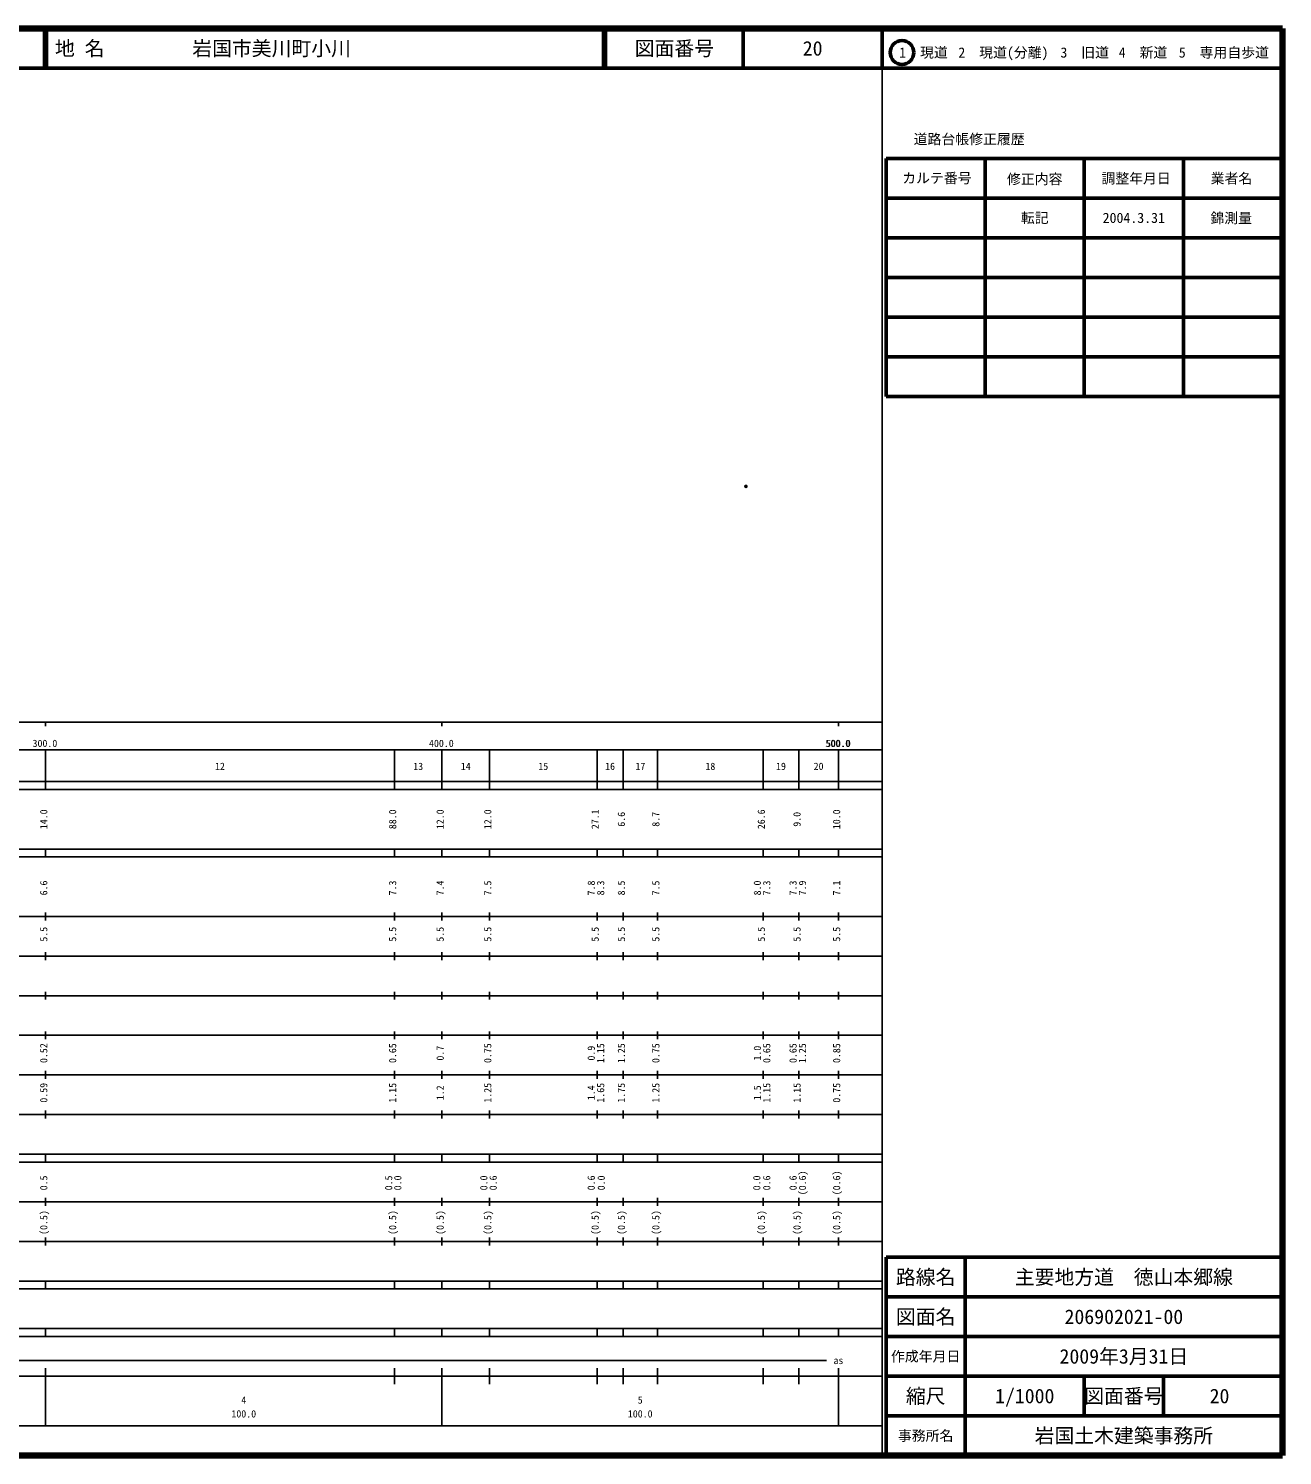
# Model space of a CAD drawing. Units: millimetres on the paper. Extents: x 40 to 680, y 20 to 380.
# Drawn here: x 363.7 to 680, y 20 to 380 of the extents above; entities that cross this region are included whole.
import ezdxf
from ezdxf.enums import TextEntityAlignment as Align

# ---------------------------------------------------------------- set-up
doc = ezdxf.new("R2010")
doc.units = ezdxf.units.MM
doc.header["$PDMODE"] = 32
doc.header["$PDSIZE"] = 0.5
doc.layers.add('M-OTRS', color=6, linetype='Continuous')
doc.layers.add('M-TTL-TXT', color=7, linetype='Continuous')
for name, color, linetype, lineweight in [('M-TTL', 2, 'Continuous', 140), ('M-TTL-BAND', 7, 'Continuous', 25), ('M-TTL-FRAM', 2, 'Continuous', 50), ('M-TTL-LINE', 7, 'Continuous', 50)]:
    doc.layers.add(name, color=color, linetype=linetype, lineweight=lineweight)
doc.styles.add('ＭＳ ゴシック', font='')
doc.styles.get('ＭＳ ゴシック').set_extended_font_data('MS Gothic')

msp = doc.modelspace()

# ---------------------------------------------------------------- linework, layer by layer
at = {"layer": 'M-OTRS'}
msp.add_point((544.679, 264.494), dxfattribs=at)
at = {"layer": 'M-TTL'}
for p, q in [((680, 380), (40, 380)), ((680, 20), (680, 380)), ((40, 20), (680, 20))]:
    msp.add_line(p, q, dxfattribs=at)
at = {"layer": 'M-TTL-BAND'}
for p, q in [((579, 20), (579, 370)), ((40, 205), (579, 205)), ((368, 205), (368, 204)), ((468, 205), (468, 204)), ((568, 205), (568, 204)), ((68, 198), (579, 198)), ((368, 188), (368, 198)), ((456, 188), (456, 198)), ((468, 188), (468, 198)), ((480, 188), (480, 198)), ((507.1, 188), (507.1, 198)), ((513.7, 188), (513.7, 198)), ((522.4, 188), (522.4, 198)), ((549, 188), (549, 198)), ((558, 188), (558, 198)), ((568, 188), (568, 198)), ((40, 190), (579, 190)), ((40, 188), (579, 188)), ((40, 173), (579, 173)), ((368, 171), (368, 173)), ((456, 171), (456, 173)), ((468, 171), (468, 173)), ((480, 171), (480, 173)), ((507.1, 171), (507.1, 173)), ((513.7, 171), (513.7, 173)), ((522.4, 171), (522.4, 173)), ((549, 171), (549, 173)), ((558, 171), (558, 173)), ((568, 171), (568, 173)), ((40, 171), (579, 171)), ((40, 156), (579, 156)), ((368, 155), (368, 157)), ((456, 155), (456, 157)), ((468, 155), (468, 157)), ((480, 155), (480, 157)), ((507.1, 155), (507.1, 157)), ((513.7, 155), (513.7, 157)), ((522.4, 155), (522.4, 157)), ((549, 155), (549, 157)), ((558, 155), (558, 157)), ((568, 155), (568, 157)), ((46, 146), (579, 146)), ((368, 145), (368, 147)), ((456, 145), (456, 147)), ((468, 145), (468, 147)), ((480, 145), (480, 147)), ((507.1, 145), (507.1, 147)), ((513.7, 145), (513.7, 147)), ((522.4, 145), (522.4, 147)), ((549, 145), (549, 147)), ((558, 145), (558, 147)), ((568, 145), (568, 147)), ((368, 135), (368, 137)), ((456, 135), (456, 137)), ((468, 135), (468, 137)), ((480, 135), (480, 137)), ((507.1, 135), (507.1, 137)), ((513.7, 135), (513.7, 137)), ((522.4, 135), (522.4, 137)), ((549, 135), (549, 137)), ((558, 135), (558, 137)), ((568, 135), (568, 137)), ((52, 136), (579, 136)), ((46, 126), (579, 126)), ((368, 125), (368, 127)), ((456, 125), (456, 127)), ((468, 125), (468, 127)), ((480, 125), (480, 127)), ((507.1, 125), (507.1, 127)), ((513.7, 125), (513.7, 127)), ((522.4, 125), (522.4, 127)), ((549, 125), (549, 127)), ((558, 125), (558, 127)), ((568, 125), (568, 127)), ((52, 116), (579, 116)), ((368, 115), (368, 117)), ((456, 115), (456, 117)), ((468, 115), (468, 117)), ((480, 115), (480, 117)), ((507.1, 115), (507.1, 117)), ((513.7, 115), (513.7, 117)), ((522.4, 115), (522.4, 117)), ((549, 115), (549, 117)), ((558, 115), (558, 117)), ((568, 115), (568, 117)), ((46, 106), (579, 106)), ((368, 105), (368, 107)), ((456, 105), (456, 107)), ((468, 105), (468, 107)), ((480, 105), (480, 107)), ((507.1, 105), (507.1, 107)), ((513.7, 105), (513.7, 107)), ((522.4, 105), (522.4, 107)), ((549, 105), (549, 107)), ((558, 105), (558, 107)), ((568, 105), (568, 107)), ((40, 96), (579, 96)), ((40, 94), (579, 94)), ((368, 94), (368, 96)), ((456, 94), (456, 96)), ((468, 94), (468, 96)), ((480, 94), (480, 96)), ((507.1, 94), (507.1, 96)), ((513.7, 94), (513.7, 96)), ((522.4, 94), (522.4, 96)), ((549, 94), (549, 96)), ((558, 94), (558, 96)), ((568, 94), (568, 96)), ((49, 84), (579, 84)), ((368, 83), (368, 85)), ((456, 83), (456, 85)), ((468, 83), (468, 85)), ((480, 83), (480, 85)), ((507.1, 83), (507.1, 85)), ((513.7, 83), (513.7, 85)), ((522.4, 83), (522.4, 85)), ((549, 83), (549, 85)), ((558, 83), (558, 85)), ((568, 83), (568, 85)), ((40, 74), (579, 74)), ((368, 73), (368, 75)), ((456, 73), (456, 75)), ((468, 73), (468, 75)), ((480, 73), (480, 75)), ((507.1, 73), (507.1, 75)), ((513.7, 73), (513.7, 75)), ((522.4, 73), (522.4, 75)), ((549, 73), (549, 75)), ((558, 73), (558, 75)), ((568, 73), (568, 75)), ((40, 64), (579, 64)), ((40, 62), (579, 62)), ((368, 62), (368, 64)), ((456, 62), (456, 64)), ((468, 62), (468, 64)), ((480, 62), (480, 64)), ((507.1, 62), (507.1, 64)), ((513.7, 62), (513.7, 64)), ((522.4, 62), (522.4, 64)), ((549, 62), (549, 64)), ((558, 62), (558, 64)), ((568, 62), (568, 64)), ((40, 52), (579, 52)), ((368, 50), (368, 52)), ((456, 50), (456, 52)), ((468, 50), (468, 52)), ((480, 50), (480, 52)), ((507.1, 50), (507.1, 52)), ((513.7, 50), (513.7, 52)), ((522.4, 50), (522.4, 52)), ((549, 50), (549, 52)), ((558, 50), (558, 52)), ((568, 50), (568, 52)), ((40, 50), (579, 50)), ((71, 44), (565, 44)), ((40, 40), (579, 40)), ((368, 27.5), (368, 42)), ((456, 38), (456, 42)), ((468, 27.5), (468, 42)), ((480, 38), (480, 42)), ((507.1, 38), (507.1, 42)), ((513.7, 38), (513.7, 42)), ((522.4, 38), (522.4, 42)), ((549, 38), (549, 42)), ((558, 38), (558, 42)), ((568, 27.5), (568, 42)), ((68, 27.5), (579, 27.5))]:
    msp.add_line(p, q, dxfattribs=at)
at = {"layer": 'M-TTL-FRAM'}
for p, q in [((580, 347.197), (580, 287.197)), ((580, 347.197), (680, 347.197)), ((580, 287.197), (680, 287.197)), ((680, 70), (580, 70)), ((580, 70), (580, 20))]:
    msp.add_line(p, q, dxfattribs=at)
at = {"layer": 'M-TTL-LINE'}
for p, q in [((367.75, 380), (367.75, 370)), ((368.25, 380), (368.25, 370)), ((508.747, 380), (508.747, 370)), ((509.247, 380), (509.247, 370)), ((543.997, 380), (543.997, 370)), ((579, 380), (579, 370)), ((40, 370), (680, 370)), ((605, 347.197), (605, 287.197)), ((630, 347.197), (630, 287.197)), ((655, 347.197), (655, 287.197)), ((580, 337.197), (680, 337.197)), ((580, 327.197), (680, 327.197)), ((580, 317.197), (680, 317.197)), ((580, 307.197), (680, 307.197)), ((580, 297.197), (680, 297.197)), ((600, 70), (600, 20)), ((680, 60), (580, 60)), ((680, 50), (580, 50)), ((680, 40), (580, 40)), ((630, 40), (630, 30)), ((650, 40), (650, 30)), ((680, 30), (580, 30))]:
    msp.add_line(p, q, dxfattribs=at)
msp.add_circle((584.031, 373.958), 3, dxfattribs=at)

# ---------------------------------------------------------------- texts
at = {"layer": 'M-TTL-BAND', "style": 'ＭＳ ゴシック'}
for s, p in [('300.0', (367.844, 198.195)), ('400.0', (467.844, 198.195)), ('500.0', (567.844, 198.195)), ('500.0', (568, 198.195)), ('12', (412, 192.405)), ('13', (462, 192.405)), ('14', (474, 192.405)), ('15', (493.55, 192.405)), ('16', (510.4, 192.405)), ('17', (518.05, 192.405)), ('18', (535.7, 192.405)), ('19', (553.5, 192.405)), ('20', (563, 192.405)), ('as', (568, 42.5)), ('4', (418, 32.523)), ('5', (518, 32.523)), ('100.0', (418, 29.033)), ('100.0', (518, 29.033))]:
    msp.add_text(s, height=1.833, dxfattribs=at).set_placement(p, align=Align.BOTTOM_CENTER)
for s, p in [('14.0', (369, 180.5)), ('88.0', (457, 180.5)), ('12.0', (469, 180.5)), ('12.0', (481, 180.5)), ('27.1', (508.1, 180.5)), ('6.6', (514.7, 180.5)), ('8.7', (523.4, 180.5)), ('26.6', (550, 180.5)), ('9.0', (559, 180.5)), ('10.0', (569, 180.5)), ('6.6', (369, 163.174)), ('7.3', (457, 163.174)), ('7.4', (469, 163.174)), ('7.5', (481, 163.174)), ('7.8', (507.1, 163.174)), ('8.3', (509.47, 163.174)), ('8.5', (514.7, 163.174)), ('7.5', (523.4, 163.174)), ('8.0', (549, 163.174)), ('7.3', (551.37, 163.174)), ('7.3', (558, 163.174)), ('7.9', (560.37, 163.174)), ('7.1', (569, 163.174)), ('5.5', (369, 151.5)), ('5.5', (457, 151.5)), ('5.5', (469, 151.5)), ('5.5', (481, 151.5)), ('5.5', (508.1, 151.5)), ('5.5', (514.7, 151.5)), ('5.5', (523.4, 151.5)), ('5.5', (550, 151.5)), ('5.5', (559, 151.5)), ('5.5', (569, 151.5)), ('0.52', (369, 121.5)), ('0.65', (457, 121.5)), ('0.7', (469, 121.5)), ('0.75', (481, 121.5)), ('0.9', (507.1, 121.5)), ('1.15', (509.47, 121.5)), ('1.25', (514.7, 121.5)), ('0.75', (523.4, 121.5)), ('1.0', (549, 121.5)), ('0.65', (551.37, 121.5)), ('0.65', (558, 121.5)), ('1.25', (560.37, 121.5)), ('0.85', (569, 121.5)), ('0.59', (369, 111.5)), ('1.15', (457, 111.5)), ('1.2', (469, 111.5)), ('1.25', (481, 111.5)), ('1.4', (507.1, 111.5)), ('1.65', (509.47, 111.5)), ('1.75', (514.7, 111.5)), ('1.25', (523.4, 111.5)), ('1.5', (549, 111.5)), ('1.15', (551.37, 111.5)), ('1.15', (559, 111.5)), ('0.75', (569, 111.5)), ('0.5', (369, 88.764)), ('0.5', (456, 88.764)), ('0.0', (458.305, 88.764)), ('0.0', (480.008, 88.764)), ('0.6', (482.37, 88.764)), ('0.6', (507.1, 88.764)), ('0.0', (509.628, 88.764)), ('0.0', (548.861, 88.764)), ('0.6', (551.37, 88.764)), ('0.6', (558, 88.764)), ('(0.6)', (560.37, 88.764)), ('(0.6)', (569, 88.764)), ('(0.5)', (369, 78.764)), ('(0.5)', (457, 78.764)), ('(0.5)', (469, 78.764)), ('(0.5)', (481, 78.764)), ('(0.5)', (508.1, 78.764)), ('(0.5)', (514.7, 78.764)), ('(0.5)', (523.4, 78.764)), ('(0.5)', (550, 78.764)), ('(0.5)', (559, 78.764)), ('(0.5)', (569, 78.764))]:
    msp.add_text(s, height=1.833, rotation=90, dxfattribs=at).set_placement(p, align=Align.BOTTOM_CENTER)
at = {"layer": 'M-TTL-TXT', "style": 'ＭＳ ゴシック'}
for s, p in [('地 名', (370.38, 375)), ('岩国市美川町小川', (405.024, 375))]:
    msp.add_text(s, height=3.666, dxfattribs=at).set_placement(p, align=Align.MIDDLE_LEFT)
for s, height, p in [('図面番号', 3.666, (526.622, 375)), ('20', 3.666, (561.497, 375)), ('1\u3000現道', 2.566, (589.448, 373.958)), ('2\u3000現道(分離)', 2.566, (609.619, 373.958)), ('3\u3000旧道', 2.566, (630.121, 373.958)), ('4\u3000新道', 2.566, (644.824, 373.958)), ('5\u3000専用自歩道', 2.566, (665.228, 373.958)), ('道路台帳修正履歴', 2.566, (600.968, 352.113)), ('カルテ番号', 2.566, (592.839, 342.277)), ('修正内容', 2.566, (617.509, 342.023)), ('調整年月日', 2.566, (643.089, 342.197)), ('業者名', 2.566, (667.134, 342.197)), ('転記', 2.566, (617.5, 332.245)), ('2004.3.31', 2.566, (642.5, 332.245)), ('錦測量', 2.566, (667.077, 332.189)), ('路線名', 3.666, (590, 65)), ('路線名', 3.666, (590, 65)), ('主要地方道\u3000徳山本郷線', 3.666, (640, 65)), ('図面名', 3.666, (590, 55)), ('図面名', 3.666, (590, 55)), ('206902021-00', 3.666, (640, 55)), ('2009年3月31日', 3.666, (640, 45)), ('作成年月日', 2.566, (590, 45)), ('作成年月日', 2.566, (590, 45)), ('縮尺', 3.666, (590, 35)), ('縮尺', 3.666, (590, 35)), ('1/1000', 3.666, (615, 35)), ('図面番号', 3.666, (640, 35)), ('図面番号', 3.666, (640, 35)), ('20', 3.666, (664.125, 35)), ('事務所名', 2.566, (590, 25)), ('事務所名', 2.566, (590, 25)), ('岩国土木建築事務所', 3.666, (640, 25))]:
    msp.add_text(s, height=height, dxfattribs=at).set_placement(p, align=Align.MIDDLE_CENTER)

doc.saveas('drawing.dxf')
